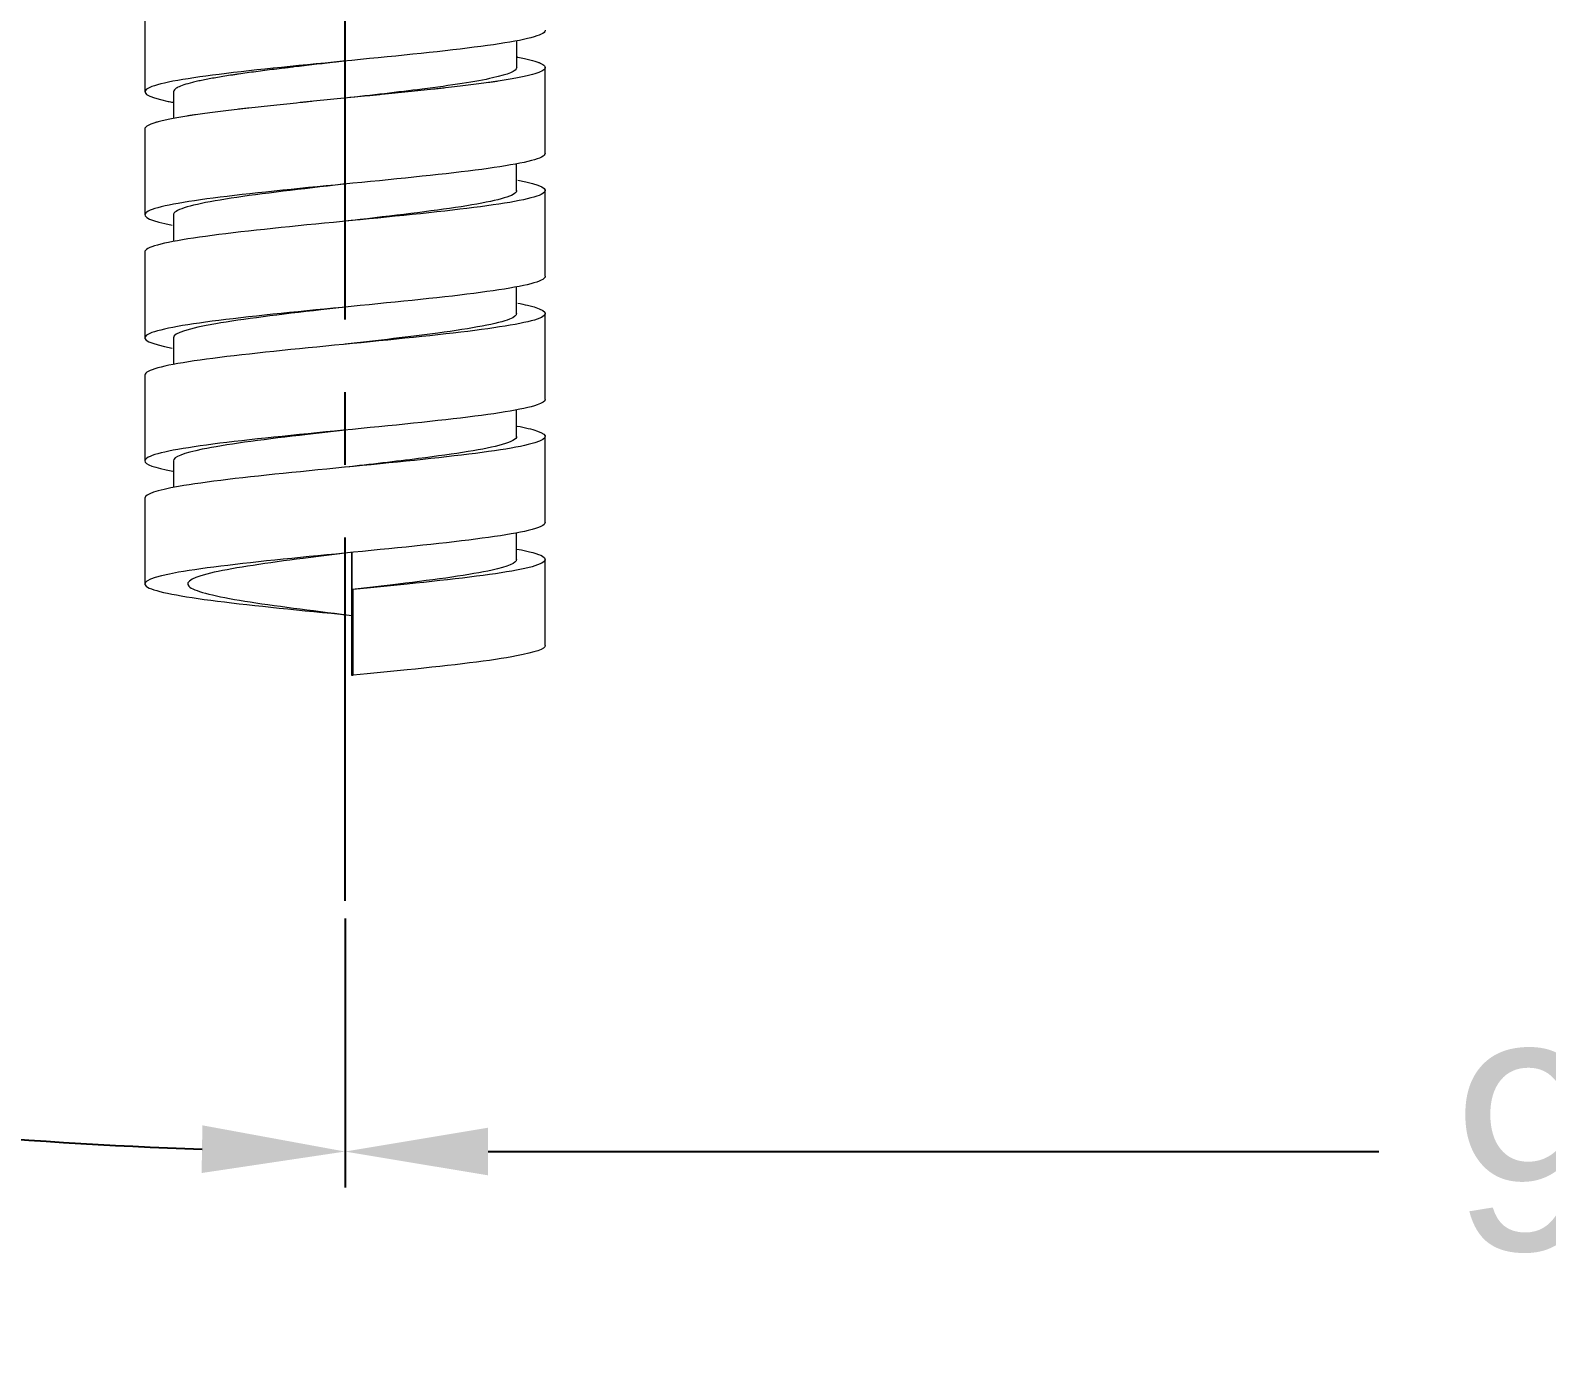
# Model space of a CAD drawing. Header units: millimetres. Extents: x 24023 to 24864, y 1163 to 1757.
# Drawn here: x 24668.7 to 24721.7, y 1273.8 to 1320.3 of the extents above; entities that cross this region are included whole.
import ezdxf

# ---------------------------------------------------------------- set-up
doc = ezdxf.new("R2010")
doc.units = ezdxf.units.MM
doc.linetypes.add('CENTERX2', pattern=[20.32, 12.7, -2.54, 2.54, -2.54])
doc.layers.add('CENTER', color=1, linetype='CENTERX2')
doc.styles.get("Standard").update_dxf_attribs({"font": 'arial.ttf'})
doc.dimstyles.new('ISO-25', dxfattribs={"dimtxt": 7, "dimasz": 5, "dimexe": 1.252, "dimexo": 0.625, "dimgap": 1, "dimtad": 1, "dimtih": 1, "dimtoh": 1, "dimdec": 1, "dimdsep": 46, "dimtxsty": 'Standard', "dimcen": 0, "dimclrd": 3, "dimclre": 3, "dimclrt": 4, "dimadec": 0, "dimazin": 0, "dimtfac": 1, "dimtdec": 1, "dimtmove": 0, "dimatfit": 3, "dimfxl": 1, "dimarcsym": 0})

# ---------------------------------------------------------------- blocks, each defined once
blk = doc.blocks.new('*D50')
at = {"color": 3, "lineweight": -2, "transparency": 16777216}
for p, q in [((24727.261, 1520.798), (24569.507, 1520.798)), ((24570.759, 1515.798), (24570.759, 1390.87)), ((24570.759, 1250.765), (24570.759, 1375.693)), ((24727.261, 1245.765), (24569.507, 1245.765))]:
    blk.add_line(p, q, dxfattribs=at)
at = {"color": 3, "transparency": 16777216}
for points in [[(24569.926, 1515.798), (24571.592, 1515.798), (24570.759, 1520.798)], [(24569.926, 1250.765), (24571.592, 1250.765), (24570.759, 1245.765)]]:
    blk.add_solid(points, dxfattribs=at)
at = {"layer": 'Defpoints', "color": 0, "transparency": 16777216}
for p in [(24727.886, 1520.798), (24570.759, 1245.765), (24727.886, 1245.765)]:
    blk.add_point(p, dxfattribs=at)
at = {"color": 4, "transparency": 16777216, "insert": (24570.759, 1383.281), "char_height": 7, "attachment_point": 5}
blk.add_mtext('(1600)', dxfattribs=at)
blk = doc.blocks.new('*D52')
at = {"color": 3, "lineweight": -2, "transparency": 16777216}
for p, q in [((24635.437, 1356.458), (24603.075, 1300.406)), ((24679.745, 1289.257), (24679.745, 1279.862))]:
    blk.add_line(p, q, dxfattribs=at)
for start, end in [(241.88373, 245.57556), (253.51412, 268.11627)]:
    blk.add_arc((24679.745, 1433.202), 152.087, start, end, dxfattribs=at)
at = {"color": 3, "transparency": 16777216}
for points in [[(24607.667, 1298.333), (24608.476, 1299.79), (24603.701, 1301.49)], [(24674.759, 1282.03), (24674.732, 1280.363), (24679.745, 1281.114)]]:
    blk.add_solid(points, dxfattribs=at)
at = {"layer": 'Defpoints', "color": 0, "transparency": 16777216}
for p in [(24679.745, 1468.81), (24660.2, 1399.349), (24635.75, 1357), (24679.745, 1289.882), (24653.335, 1283.425)]:
    blk.add_point(p, dxfattribs=at)
at = {"color": 4, "transparency": 16777216, "insert": (24626.722, 1290.656), "char_height": 7, "attachment_point": 5}
blk.add_mtext('30°', dxfattribs=at)
blk = doc.blocks.new('*D53')
at = {"color": 3, "lineweight": -2, "transparency": 16777216}
for p, q in [((24679.745, 1289.257), (24679.745, 1279.862)), ((24776.172, 1289.257), (24776.172, 1279.862)), ((24684.745, 1281.114), (24715.881, 1281.114)), ((24771.172, 1281.114), (24740.035, 1281.114))]:
    blk.add_line(p, q, dxfattribs=at)
at = {"color": 3, "transparency": 16777216}
for points in [[(24684.745, 1281.947), (24684.745, 1280.281), (24679.745, 1281.114)], [(24771.172, 1281.947), (24771.172, 1280.281), (24776.172, 1281.114)]]:
    blk.add_solid(points, dxfattribs=at)
at = {"layer": 'Defpoints', "color": 0, "transparency": 16777216}
for p in [(24679.745, 1289.882), (24776.172, 1289.882), (24776.172, 1281.114)]:
    blk.add_point(p, dxfattribs=at)
at = {"color": 4, "transparency": 16777216, "insert": (24727.958, 1281.114), "char_height": 7, "attachment_point": 5}
blk.add_mtext('96.4', dxfattribs=at)
blk = doc.blocks.new('*D54')
at = {"color": 3, "lineweight": -2, "transparency": 16777216}
for p, q in [((24640.75, 1365.035), (24640.75, 1260.666)), ((24776.172, 1315.313), (24776.172, 1260.666)), ((24645.75, 1261.918), (24693.994, 1261.918)), ((24771.172, 1261.918), (24722.928, 1261.918))]:
    blk.add_line(p, q, dxfattribs=at)
at = {"color": 3, "transparency": 16777216}
for points in [[(24645.75, 1262.752), (24645.75, 1261.085), (24640.75, 1261.918)], [(24771.172, 1262.752), (24771.172, 1261.085), (24776.172, 1261.918)]]:
    blk.add_solid(points, dxfattribs=at)
at = {"layer": 'Defpoints', "color": 0, "transparency": 16777216}
for p in [(24640.75, 1365.66), (24776.172, 1315.938), (24776.172, 1261.918)]:
    blk.add_point(p, dxfattribs=at)
at = {"color": 4, "transparency": 16777216, "insert": (24708.461, 1261.918), "char_height": 7, "attachment_point": 5}
blk.add_mtext('135.4', dxfattribs=at)

msp = doc.modelspace()

# ---------------------------------------------------------------- linework, layer by layer
at = {"linetype": 'Continuous', "lineweight": 18, "extrusion": (0, 1, 0)}
for p, q in [((24679.972, 1302.06), (24679.972, 1300.76)), ((24679.993, 1300.76), (24679.993, 1302.06)), ((24679.972, 1300.76), (24679.972, 1297.76)), ((24680.034, 1300.76), (24679.993, 1300.76)), ((24680.034, 1297.76), (24680.034, 1300.76)), ((24679.972, 1297.76), (24680.034, 1297.76))]:
    msp.add_line(p, q, dxfattribs=at)
at = {"linetype": 'Continuous', "lineweight": 18}
for points in [[(24672.749, 1321.177), (24672.749, 1319.668), (24672.749, 1318.159)], [(24685.745, 1319.008), (24685.745, 1319.477), (24685.745, 1319.945)], [(24686.741, 1316.006), (24686.741, 1317.515), (24686.741, 1319.024)], [(24673.746, 1318.165), (24673.746, 1317.695), (24673.746, 1317.225)], [(24672.746, 1316.875), (24672.746, 1315.366), (24672.746, 1313.857)], [(24685.743, 1314.699), (24685.743, 1315.171), (24685.743, 1315.642)], [(24686.742, 1311.707), (24686.742, 1313.207), (24686.742, 1314.707)], [(24673.746, 1313.866), (24673.746, 1313.396), (24673.746, 1312.926)], [(24679.743, 1313.632), (24679.743, 1313.632), (24679.743, 1313.632)], [(24672.747, 1312.558), (24672.747, 1311.058), (24672.747, 1309.558)], [(24685.74, 1310.398), (24685.74, 1310.868), (24685.74, 1311.338)], [(24686.74, 1307.406), (24686.74, 1308.906), (24686.74, 1310.406)], [(24673.745, 1309.565), (24673.745, 1309.093), (24673.745, 1308.621)], [(24672.745, 1308.257), (24672.745, 1306.757), (24672.745, 1305.257)], [(24685.74, 1306.101), (24685.74, 1306.571), (24685.74, 1307.041)], [(24686.74, 1303.108), (24686.74, 1304.608), (24686.74, 1306.108)], [(24673.746, 1305.264), (24673.746, 1304.792), (24673.746, 1304.32)], [(24672.746, 1303.956), (24672.746, 1302.456), (24672.746, 1300.956)], [(24685.742, 1301.799), (24685.742, 1302.272), (24685.742, 1302.744)], [(24686.742, 1298.807), (24686.742, 1300.307), (24686.742, 1301.807)], [(24679.744, 1299.882), (24679.744, 1299.882), (24679.744, 1299.882)]]:
    msp.add_open_spline(points, degree=2, dxfattribs=at)
for points, knots in [([(24686.744, 1320.306), (24686.744, 1320.291), (24686.683, 1320.113), (24685.157, 1319.773), (24680.338, 1319.285), (24675.23, 1318.798), (24672.318, 1318.31), (24672.799, 1317.975), (24673.667, 1317.802), (24673.723, 1317.791)], [0, 0, 0, 0, 0.017958, 0.211823, 0.405688, 0.599553, 0.793418, 0.987283, 1, 1, 1, 1]), ([(24685.765, 1319.374), (24685.771, 1319.372), (24685.778, 1319.371), (24685.866, 1319.354), (24685.941, 1319.339), (24686.153, 1319.292), (24686.274, 1319.261), (24686.425, 1319.214), (24686.471, 1319.198), (24686.522, 1319.179), (24686.531, 1319.175), (24686.55, 1319.167), (24686.578, 1319.155), (24686.602, 1319.143), (24686.676, 1319.104), (24686.714, 1319.073), (24686.74, 1319.026), (24686.743, 1319.011), (24686.74, 1318.987), (24686.736, 1318.976), (24686.729, 1318.964), (24686.724, 1318.956), (24686.721, 1318.952), (24686.69, 1318.916), (24686.641, 1318.885), (24686.5, 1318.823), (24686.408, 1318.792), (24686.266, 1318.753), (24686.236, 1318.745), (24686.174, 1318.73), (24686.142, 1318.722), (24686.041, 1318.698), (24685.969, 1318.683), (24685.74, 1318.636), (24685.569, 1318.605), (24685.287, 1318.558), (24685.189, 1318.542), (24685.034, 1318.519), (24684.955, 1318.507), (24684.874, 1318.495), (24684.819, 1318.487), (24684.791, 1318.483), (24684.54, 1318.448), (24684.303, 1318.417), (24683.802, 1318.355), (24683.538, 1318.324), (24683.192, 1318.285), (24683.087, 1318.273), (24682.98, 1318.261), (24682.909, 1318.253), (24682.872, 1318.249), (24682.692, 1318.23), (24682.545, 1318.214), (24682.102, 1318.167), (24681.8, 1318.136), (24681.337, 1318.089), (24681.181, 1318.074), (24680.945, 1318.05), (24680.866, 1318.042), (24680.708, 1318.027), (24680.628, 1318.019), (24680.228, 1317.979), (24679.91, 1317.948), (24679.275, 1317.886), (24678.959, 1317.855), (24678.564, 1317.816), (24678.446, 1317.804), (24678.328, 1317.793), (24678.249, 1317.785), (24678.21, 1317.781), (24678.014, 1317.761), (24677.859, 1317.745), (24677.401, 1317.699), (24677.104, 1317.668), (24676.67, 1317.621), (24676.527, 1317.605), (24676.316, 1317.582), (24676.247, 1317.574), (24676.143, 1317.562), (24676.108, 1317.558), (24676.039, 1317.55), (24676.005, 1317.546), (24675.7, 1317.511), (24675.444, 1317.48), (24675.081, 1317.433), (24674.963, 1317.418), (24674.736, 1317.387), (24674.626, 1317.371), (24674.467, 1317.348), (24674.415, 1317.34), (24674.312, 1317.324), (24674.262, 1317.316), (24674.115, 1317.293), (24674.022, 1317.277), (24673.756, 1317.23), (24673.598, 1317.199), (24673.389, 1317.152), (24673.323, 1317.137), (24673.233, 1317.113), (24673.203, 1317.105), (24673.162, 1317.093), (24673.148, 1317.089), (24673.121, 1317.082), (24673.109, 1317.078), (24672.995, 1317.042), (24672.916, 1317.011), (24672.83, 1316.965), (24672.806, 1316.949), (24672.77, 1316.918), (24672.758, 1316.902), (24672.748, 1316.879), (24672.746, 1316.871), (24672.746, 1316.861), (24672.746, 1316.859), (24672.746, 1316.857)], [0, 0, 0, 0, 0.001564, 0.001564, 0.020179, 0.020179, 0.057409, 0.057409, 0.076024, 0.076024, 0.080678, 0.080678, 0.085331, 0.094639, 0.094639, 0.131869, 0.131869, 0.150484, 0.150484, 0.159792, 0.164445, 0.164445, 0.169099, 0.169099, 0.206329, 0.206329, 0.243559, 0.243559, 0.252867, 0.252867, 0.262174, 0.262174, 0.280789, 0.280789, 0.318019, 0.318019, 0.336634, 0.336634, 0.345942, 0.350596, 0.350596, 0.355249, 0.355249, 0.39248, 0.39248, 0.42971, 0.42971, 0.439017, 0.443671, 0.443671, 0.448325, 0.448325, 0.46694, 0.46694, 0.50417, 0.50417, 0.522785, 0.522785, 0.532092, 0.532092, 0.5414, 0.5414, 0.57863, 0.57863, 0.61586, 0.61586, 0.625168, 0.629821, 0.629821, 0.634475, 0.634475, 0.65309, 0.65309, 0.69032, 0.69032, 0.708935, 0.708935, 0.718243, 0.718243, 0.722897, 0.722897, 0.72755, 0.72755, 0.76478, 0.76478, 0.783396, 0.783396, 0.802011, 0.802011, 0.811318, 0.811318, 0.820626, 0.820626, 0.839241, 0.839241, 0.876471, 0.876471, 0.895086, 0.895086, 0.904393, 0.904393, 0.909047, 0.909047, 0.913701, 0.913701, 0.950931, 0.950931, 0.969546, 0.969546, 0.988161, 0.988161, 0.997469, 0.997469, 1, 1, 1, 1]), ([(24679.749, 1319.233), (24679.692, 1319.226), (24679.635, 1319.22), (24679.516, 1319.206), (24679.333, 1319.185), (24679.151, 1319.164), (24678.788, 1319.123), (24678.549, 1319.095), (24678.195, 1319.053), (24678.077, 1319.039), (24677.902, 1319.018), (24677.844, 1319.011), (24677.756, 1319.001), (24677.698, 1318.994), (24677.641, 1318.987), (24677.382, 1318.955), (24677.16, 1318.928), (24676.73, 1318.872), (24676.521, 1318.844), (24676.22, 1318.803), (24676.122, 1318.789), (24675.977, 1318.768), (24675.929, 1318.761), (24675.835, 1318.746), (24675.789, 1318.74), (24675.561, 1318.705), (24675.39, 1318.677), (24675.071, 1318.621), (24674.922, 1318.594), (24674.75, 1318.559), (24674.716, 1318.552), (24674.65, 1318.538), (24674.618, 1318.531), (24674.523, 1318.51), (24674.464, 1318.496), (24674.296, 1318.454), (24674.198, 1318.426), (24674.03, 1318.371), (24673.96, 1318.343), (24673.897, 1318.311), (24673.89, 1318.308), (24673.877, 1318.301), (24673.871, 1318.297), (24673.853, 1318.287), (24673.842, 1318.28), (24673.811, 1318.259), (24673.794, 1318.245), (24673.758, 1318.206), (24673.747, 1318.182), (24673.746, 1318.157)], [0, 0, 0, 0, 0.018029, 0.018029, 0.037457, 0.076313, 0.076313, 0.154026, 0.154026, 0.192882, 0.192882, 0.21231, 0.21231, 0.222024, 0.231738, 0.231738, 0.30945, 0.30945, 0.387162, 0.387162, 0.426018, 0.426018, 0.445446, 0.445446, 0.464874, 0.464874, 0.542587, 0.542587, 0.620299, 0.620299, 0.639727, 0.639727, 0.659155, 0.659155, 0.698011, 0.698011, 0.775723, 0.775723, 0.853435, 0.853435, 0.863149, 0.863149, 0.872863, 0.872863, 0.892292, 0.892292, 0.931148, 0.931148, 1, 1, 1, 1]), ([(24685.745, 1319.008), (24685.746, 1318.886), (24685.141, 1318.633), (24682.745, 1318.274), (24680.673, 1318.038), (24679.742, 1317.932)], [0, 0, 0, 0, 0.341717, 0.704021, 1, 1, 1, 1]), ([(24686.741, 1316.006), (24686.742, 1315.962), (24686.542, 1315.755), (24684.43, 1315.385), (24679.365, 1314.898), (24674.484, 1314.41), (24672.256, 1313.943), (24672.972, 1313.637), (24673.706, 1313.494)], [0, 0, 0, 0, 0.053133, 0.247197, 0.441261, 0.635325, 0.829389, 1, 1, 1, 1]), ([(24685.781, 1315.07), (24686.594, 1314.913), (24687.238, 1314.593), (24684.646, 1314.11), (24679.643, 1313.623), (24674.689, 1313.135), (24672.872, 1312.78), (24672.746, 1312.588), (24672.747, 1312.558)], [0, 0, 0, 0, 0.188018, 0.382044, 0.57607, 0.770096, 0.964122, 1, 1, 1, 1]), ([(24679.741, 1314.932), (24679.716, 1314.929), (24678.267, 1314.763), (24675.411, 1314.435), (24673.855, 1314.081), (24673.746, 1313.888), (24673.746, 1313.858)], [0, 0, 0, 0, 0.008181, 0.462321, 0.91646, 1, 1, 1, 1]), ([(24685.743, 1314.707), (24685.743, 1314.671), (24685.61, 1314.472), (24683.96, 1314.114), (24681.141, 1313.792), (24679.745, 1313.632)], [0, 0, 0, 0, 0.10132, 0.554964, 1, 1, 1, 1]), ([(24686.742, 1311.707), (24686.743, 1311.671), (24686.588, 1311.472), (24684.646, 1311.11), (24679.643, 1310.623), (24674.689, 1310.135), (24672.252, 1309.659), (24672.927, 1309.346), (24673.705, 1309.195)], [0, 0, 0, 0, 0.043429, 0.237455, 0.431481, 0.625506, 0.819532, 1, 1, 1, 1]), ([(24685.779, 1310.771), (24685.905, 1310.746), (24686.788, 1310.56), (24687.05, 1310.21), (24683.862, 1309.723), (24678.672, 1309.235), (24674.004, 1308.748), (24672.749, 1308.422), (24672.745, 1308.258), (24672.745, 1308.257)], [0, 0, 0, 0, 0.028927, 0.22288, 0.416834, 0.610787, 0.804741, 0.998694, 1, 1, 1, 1]), ([(24679.745, 1310.632), (24679.462, 1310.6), (24677.757, 1310.405), (24674.824, 1310.048), (24673.748, 1309.722), (24673.745, 1309.558), (24673.745, 1309.557)], [0, 0, 0, 0, 0.090056, 0.543502, 0.996948, 1, 1, 1, 1]), ([(24685.74, 1310.406), (24685.74, 1310.341), (24685.46, 1310.113), (24683.455, 1309.755), (24680.887, 1309.463), (24679.747, 1309.333)], [0, 0, 0, 0, 0.181775, 0.636113, 1, 1, 1, 1]), ([(24686.74, 1307.406), (24686.74, 1307.341), (24686.413, 1307.113), (24683.862, 1306.723), (24678.672, 1306.235), (24674.004, 1305.748), (24672.28, 1305.3), (24673.086, 1305.015), (24673.722, 1304.892)], [0, 0, 0, 0, 0.077764, 0.271663, 0.465562, 0.659461, 0.853361, 1, 1, 1, 1]), ([(24685.761, 1306.474), (24686.046, 1306.419), (24686.959, 1306.202), (24686.715, 1305.823), (24683.012, 1305.335), (24677.719, 1304.848), (24673.658, 1304.388), (24672.749, 1304.091), (24672.746, 1303.956)], [0, 0, 0, 0, 0.064875, 0.258521, 0.452168, 0.645814, 0.839461, 1, 1, 1, 1]), ([(24679.748, 1306.333), (24679.208, 1306.271), (24677.244, 1306.047), (24674.527, 1305.688), (24673.748, 1305.391), (24673.746, 1305.256)], [0, 0, 0, 0, 0.171538, 0.62449, 1, 1, 1, 1]), ([(24685.74, 1306.108), (24685.741, 1306.013), (24685.281, 1305.756), (24682.946, 1305.397), (24680.635, 1305.134), (24679.75, 1305.033)], [0, 0, 0, 0, 0.265369, 0.718617, 1, 1, 1, 1]), ([(24686.74, 1303.109), (24686.74, 1303.013), (24686.204, 1302.756), (24683.012, 1302.335), (24677.719, 1301.848), (24673.412, 1301.36), (24672.185, 1300.873), (24674.634, 1300.385), (24677.976, 1300.055), (24679.689, 1299.888), (24679.742, 1299.882)], [0, 0, 0, 0, 0.088542, 0.239647, 0.390752, 0.541857, 0.692961, 0.844066, 0.995171, 1, 1, 1, 1]), ([(24679.742, 1302.032), (24679.249, 1301.971), (24677.451, 1301.747), (24674.769, 1301.36), (24673.805, 1300.873), (24675.729, 1300.385), (24678.431, 1300.046), (24679.854, 1299.869), (24679.972, 1299.854)], [0, 0, 0, 0, 0.08444, 0.30826, 0.53208, 0.755899, 0.979719, 1, 1, 1, 1]), ([(24685.742, 1301.807), (24685.739, 1301.683), (24685.053, 1301.397), (24682.5, 1301.048), (24680.541, 1300.823), (24679.993, 1300.76)], [0, 0, 0, 0, 0.355136, 0.820765, 1, 1, 1, 1]), ([(24685.754, 1302.175), (24686.193, 1302.091), (24687.094, 1301.844), (24686.266, 1301.435), (24682.959, 1301.048), (24680.674, 1300.823), (24680.034, 1300.76)], [0, 0, 0, 0, 0.178034, 0.522684, 0.867333, 1, 1, 1, 1]), ([(24686.742, 1298.808), (24686.739, 1298.684), (24685.938, 1298.397), (24682.959, 1298.048), (24680.674, 1297.823), (24680.034, 1297.76)], [0, 0, 0, 0, 0.355282, 0.820805, 1, 1, 1, 1])]:
    msp.add_open_spline(points, degree=3, knots=knots, dxfattribs=at)
at = {"layer": 'CENTER'}
msp.add_line((24679.745, 1289.882), (24679.745, 1468.81), dxfattribs=at)

# ---------------------------------------------------------------- dimensions: what is measured, and where the dimension line sits
at = {"color": 6}
dim = msp.add_linear_dim(base=(24570.759, 1245.765), p1=(24727.886, 1520.798), p2=(24727.886, 1245.765), angle=90, text='(1600)', dimstyle='ISO-25', override={"dimgap": 3, "dimtad": 0}, dxfattribs=at)
dim.commit()
dim.dimension.update_dxf_attribs({"geometry": '*D50', "text_midpoint": (24570.759, 1383.281)})
dim = msp.add_angular_dim_2l(base=(24653.335, 1283.425), line1=((24635.75, 1357), (24660.2, 1399.349)), line2=((24679.745, 1289.882), (24679.745, 1468.81)), dimstyle='ISO-25', override={"dimgap": 3, "dimtad": 0}, dxfattribs=at)
dim.commit()
dim.dimension.update_dxf_attribs({"geometry": '*D52', "text_midpoint": (24626.722, 1290.656), "dimtype": 162})
for base, p1, p2, picture, middle in [((24776.172, 1261.918), (24640.75, 1365.66), (24776.172, 1315.938), '*D54', (24708.461, 1261.918)), ((24776.172, 1281.114), (24679.745, 1289.882), (24776.172, 1289.882), '*D53', (24727.958, 1281.114))]:
    dim = msp.add_linear_dim(base=base, p1=p1, p2=p2, dimstyle='ISO-25', override={"dimgap": 3, "dimtad": 0}, dxfattribs=at)
    dim.commit()
    dim.dimension.update_dxf_attribs({"geometry": picture, "text_midpoint": middle})

doc.saveas('drawing.dxf')
